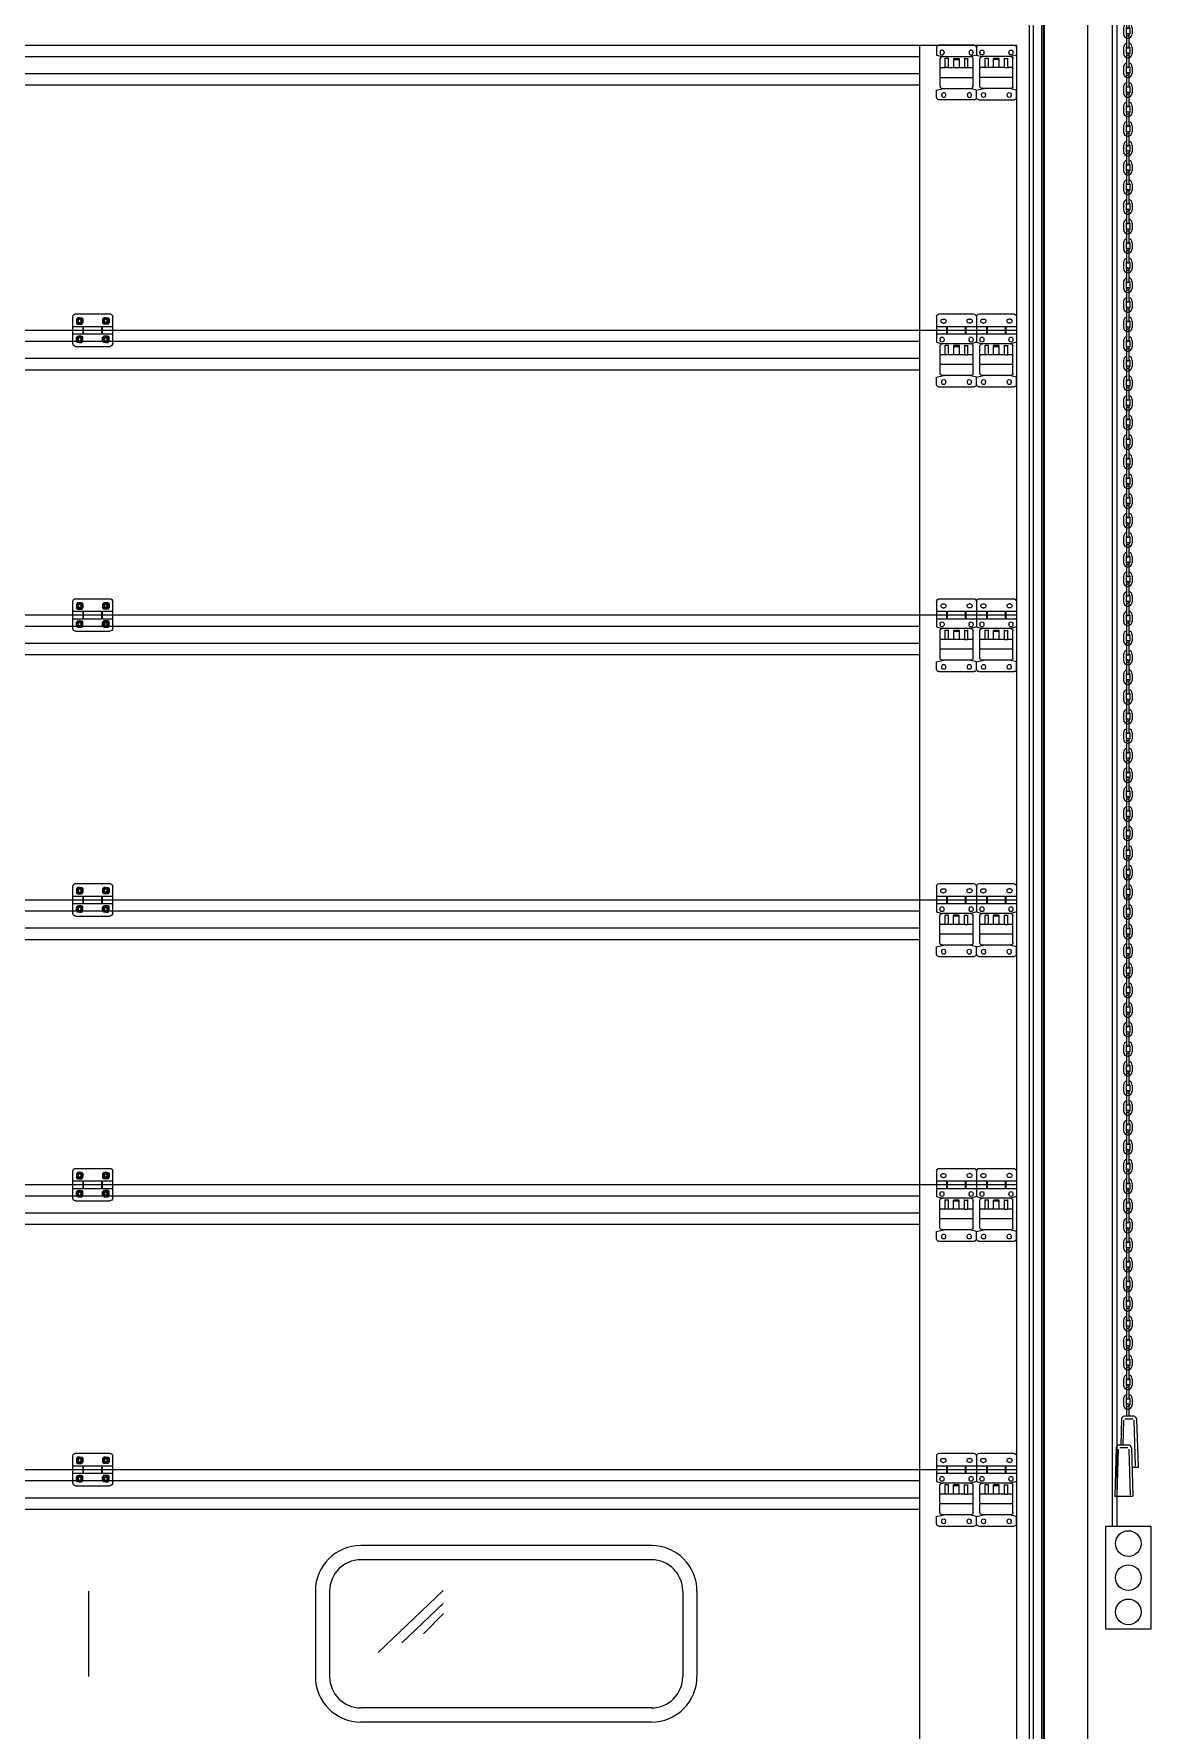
# Model space of a CAD drawing. Header units: millimetres. Extents: x 1448 to 104164, y -19509 to -89.
# Drawn here: x 58399 to 60361, y -9571 to -6593 of the extents above; entities that cross this region are included whole.
import ezdxf

# ---------------------------------------------------------------- set-up
doc = ezdxf.new("R2010")
doc.units = ezdxf.units.MM
doc.header["$LTSCALE"] = 60
doc.header["$MEASUREMENT"] = 0
doc.layers.get('0').update_dxf_attribs({"linetype": 'CONTINUOUS'})
for name, color, linetype in [('2', 3, 'CONTINUOUS'), ('8', 8, 'CONTINUOUS'), ('LC-003-002-----0', 1, 'CONTINUOUS')]:
    doc.layers.add(name, color=color, linetype=linetype)

# ---------------------------------------------------------------- blocks, each defined once
blk = doc.blocks.new('사이드힌지')
at = {"layer": '8'}
for p, q in [((50.5, 60), (-9.5, 60)), ((-14.5, 55), (-14.5, 10.5)), ((3.5, 38), (-14.5, 38)), ((-3.5, 51), (-1.5, 51)), ((-3.5, 44), (-1.5, 44)), ((3.5, 25), (3.5, 38)), ((3.5, 36.8), (4.5, 36.8)), ((4.5, 25), (4.5, 38)), ((36.5, 38), (4.5, 38)), ((36.5, 25), (36.5, 38)), ((36.5, 36.8), (37.5, 36.8)), ((37.5, 25), (37.5, 38)), ((55.5, 38), (37.5, 38)), ((44.5, 51), (42.5, 51)), ((44.5, 44), (42.5, 44)), ((55.5, 55), (55.5, 10.5)), ((3.5, 25), (-14.5, 25)), ((-14.5, 10.5), (-4.5, 7.7)), ((-8.5, 15.7), (-8.5, 14.2)), ((-8.5, -10.7), (-8.5, 3.7)), ((-4.5, 7.7), (45.5, 7.7)), ((-1.5, 15.7), (-1.5, 14.2)), ((0.7, 4.5), (0.4, 5.2)), ((0.7, -11.7), (0.7, 4.5)), ((5.9, 4.5), (1, 4.5)), ((3.5, 26.3), (4.5, 26.3)), ((36.5, 25), (4.5, 25)), ((6.2, 4.5), (6.5, 5.2)), ((6.2, -11.7), (6.2, 4.5)), ((15.5, -11.7), (15.5, 4.5)), ((15.5, 4.5), (25.5, 4.5)), ((15.5, 2.5), (25.5, 2.5)), ((25.5, -11.7), (25.5, 4.5)), ((34.7, 4.5), (34.4, 5.2)), ((34.7, -11.7), (34.7, 4.5)), ((35, 4.5), (39.9, 4.5)), ((36.5, 26.3), (37.5, 26.3)), ((55.5, 25), (37.5, 25)), ((40.2, 4.5), (40.5, 5.2)), ((40.2, -11.7), (40.2, 4.5)), ((42.5, 15.7), (42.5, 14.2)), ((55.5, 10.5), (45.9, 7.7)), ((49.5, 15.7), (49.5, 14.2)), ((49.5, -10.7), (49.5, 3.7)), ((-7.5, -11.7), (-8.5, -10.7)), ((-7.5, -11.7), (-8.5, -12.7)), ((-8.5, -27.7), (-8.5, -12.7)), ((-7.5, -28.7), (-8.5, -27.7)), ((-7.5, -28.7), (-8.5, -29.7)), ((-8.5, -44.1), (-8.5, -29.7)), ((-7.5, -11.7), (0.7, -11.7)), ((-7.5, -28.7), (48.5, -28.7)), ((0.7, -11.7), (0.4, -12.4)), ((5.9, -11.7), (1, -11.7)), ((6.2, -11.7), (34.7, -11.7)), ((6.2, -11.7), (6.5, -12.4)), ((34.7, -11.7), (34.4, -12.4)), ((35, -11.7), (39.9, -11.7)), ((40.2, -11.7), (48.5, -11.7)), ((40.2, -11.7), (40.5, -12.4)), ((48.5, -11.7), (49.5, -10.7)), ((48.5, -11.7), (49.5, -12.7)), ((48.5, -28.7), (49.5, -27.7)), ((48.5, -28.7), (49.5, -29.7)), ((49.5, -27.7), (49.5, -12.7)), ((49.5, -44.1), (49.5, -29.7)), ((-14.5, -50.9), (-2.5, -48.1)), ((-14.5, -63.9), (-14.5, -50.9)), ((-5.5, -60.4), (-5.5, -58.9)), ((-4.5, -48.1), (45.5, -48.1)), ((1.5, -60.4), (1.5, -58.9)), ((39.5, -60.4), (39.5, -58.9)), ((55.5, -50.9), (43.5, -48.1)), ((46.5, -60.4), (46.5, -58.9)), ((55.5, -63.9), (55.5, -50.9)), ((51.5, -67.9), (-10.5, -67.9))]:
    blk.add_line(p, q, dxfattribs=at)
for centre, radius, start, end in [((-9.5, 55), 5, 90, 180), ((50.5, 55), 5, 0, 90), ((-3.5, 47.5), 3.5, 90, 270), ((-1.5, 47.5), 3.5, 270, 90), ((42.5, 47.5), 3.5, 90, 270), ((44.5, 47.5), 3.5, 270, 90), ((-5, 15.7), 3.5, 0, 180), ((-5, 14.2), 3.5, 180, 0), ((-4.5, 3.7), 4, 90, 180), ((46, 15.7), 3.5, 0, 180), ((46, 14.2), 3.5, 180, 0), ((45.5, 3.7), 4, 0, 90), ((-4.5, -44.1), 4, 180, 270), ((-2, -58.9), 3.5, 0, 180), ((43, -58.9), 3.5, 0, 180), ((45.5, -44.1), 4, 270, 0), ((-10.5, -63.9), 4, 180, 270), ((-2, -60.4), 3.5, 180, 0), ((43, -60.4), 3.5, 180, 0), ((51.5, -63.9), 4, 270, 0)]:
    blk.add_arc(centre, radius, start, end, dxfattribs=at)
blk = doc.blocks.new('chain_ohd')
at = {"layer": 'LC-003-002-----0'}
for p, q in [((1731724.8, 1098357.1, -97.2), (1731724.8, 1098378.6, -97.2)), ((1731729.1, 1098357.1, -97.2), (1731729.1, 1098378.6, -97.2)), ((1731719.5, 1098356, -97.2), (1731719.5, 1098345.3, -97.2)), ((1731723.8, 1098356, -97.2), (1731723.8, 1098345.3, -97.2)), ((1731724.8, 1098322.7, -97.2), (1731724.8, 1098344.2, -97.2)), ((1731729.1, 1098322.7, -97.2), (1731729.1, 1098344.2, -97.2)), ((1731730.2, 1098356, -97.2), (1731730.2, 1098345.3, -97.2)), ((1731734.5, 1098356, -97.2), (1731734.5, 1098345.3, -97.2)), ((1731719.5, 1098321.6, -97.2), (1731719.5, 1098310.9, -97.2)), ((1731723.8, 1098321.6, -97.2), (1731723.8, 1098310.9, -97.2)), ((1731730.2, 1098321.6, -97.2), (1731730.2, 1098310.9, -97.2)), ((1731734.5, 1098321.6, -97.2), (1731734.5, 1098310.9, -97.2)), ((1731719.5, 1098287.2, -97.2), (1731719.5, 1098276.5, -97.2)), ((1731723.8, 1098287.2, -97.2), (1731723.8, 1098276.5, -97.2)), ((1731724.8, 1098288.3, -97.2), (1731724.8, 1098309.8, -97.2)), ((1731729.1, 1098288.3, -97.2), (1731729.1, 1098309.8, -97.2)), ((1731730.2, 1098287.2, -97.2), (1731730.2, 1098276.5, -97.2)), ((1731734.5, 1098287.2, -97.2), (1731734.5, 1098276.5, -97.2)), ((1731719.5, 1098252.8, -97.2), (1731719.5, 1098242, -97.2)), ((1731723.8, 1098252.8, -97.2), (1731723.8, 1098242, -97.2)), ((1731724.8, 1098253.9, -97.2), (1731724.8, 1098275.4, -97.2)), ((1731729.1, 1098253.9, -97.2), (1731729.1, 1098275.4, -97.2)), ((1731730.2, 1098252.8, -97.2), (1731730.2, 1098242, -97.2)), ((1731734.5, 1098252.8, -97.2), (1731734.5, 1098242, -97.2)), ((1731724.8, 1098219.5, -97.2), (1731724.8, 1098241, -97.2)), ((1731729.1, 1098219.5, -97.2), (1731729.1, 1098241, -97.2)), ((1731719.5, 1098218.4, -97.2), (1731719.5, 1098207.6, -97.2)), ((1731723.8, 1098218.4, -97.2), (1731723.8, 1098207.6, -97.2)), ((1731724.8, 1098185.1, -97.2), (1731724.8, 1098206.6, -97.2)), ((1731729.1, 1098185.1, -97.2), (1731729.1, 1098206.6, -97.2)), ((1731730.2, 1098218.4, -97.2), (1731730.2, 1098207.6, -97.2)), ((1731734.5, 1098218.4, -97.2), (1731734.5, 1098207.6, -97.2)), ((1731719.5, 1098184, -97.2), (1731719.5, 1098173.2, -97.2)), ((1731723.8, 1098184, -97.2), (1731723.8, 1098173.2, -97.2)), ((1731724.8, 1098150.7, -97.2), (1731724.8, 1098172.2, -97.2)), ((1731729.1, 1098150.7, -97.2), (1731729.1, 1098172.2, -97.2)), ((1731730.2, 1098184, -97.2), (1731730.2, 1098173.2, -97.2)), ((1731734.5, 1098184, -97.2), (1731734.5, 1098173.2, -97.2)), ((1731719.5, 1098149.6, -97.2), (1731719.5, 1098138.8, -97.2)), ((1731723.8, 1098149.6, -97.2), (1731723.8, 1098138.8, -97.2)), ((1731724.8, 1098116.2, -97.2), (1731724.8, 1098137.7, -97.2)), ((1731729.1, 1098116.2, -97.2), (1731729.1, 1098137.7, -97.2)), ((1731730.2, 1098149.6, -97.2), (1731730.2, 1098138.8, -97.2)), ((1731734.5, 1098149.6, -97.2), (1731734.5, 1098138.8, -97.2)), ((1731719.5, 1098115.2, -97.2), (1731719.5, 1098104.4, -97.2)), ((1731723.8, 1098115.2, -97.2), (1731723.8, 1098104.4, -97.2)), ((1731724.8, 1098081.8, -97.2), (1731724.8, 1098103.3, -97.2)), ((1731729.1, 1098081.8, -97.2), (1731729.1, 1098103.3, -97.2)), ((1731730.2, 1098115.2, -97.2), (1731730.2, 1098104.4, -97.2)), ((1731734.5, 1098115.2, -97.2), (1731734.5, 1098104.4, -97.2)), ((1731719.5, 1098080.8, -97.2), (1731719.5, 1098070, -97.2)), ((1731723.8, 1098080.8, -97.2), (1731723.8, 1098070, -97.2)), ((1731730.2, 1098080.8, -97.2), (1731730.2, 1098070, -97.2)), ((1731734.5, 1098080.8, -97.2), (1731734.5, 1098070, -97.2)), ((1731719.5, 1098046.4, -97.2), (1731719.5, 1098035.6, -97.2)), ((1731723.8, 1098046.4, -97.2), (1731723.8, 1098035.6, -97.2)), ((1731724.8, 1098047.4, -97.2), (1731724.8, 1098068.9, -97.2)), ((1731729.1, 1098047.4, -97.2), (1731729.1, 1098068.9, -97.2)), ((1731730.2, 1098046.4, -97.2), (1731730.2, 1098035.6, -97.2)), ((1731734.5, 1098046.4, -97.2), (1731734.5, 1098035.6, -97.2)), ((1731724.8, 1098013, -97.2), (1731724.8, 1098034.5, -97.2)), ((1731729.1, 1098013, -97.2), (1731729.1, 1098034.5, -97.2)), ((1731719.5, 1098011.9, -97.2), (1731719.5, 1098001.2, -97.2)), ((1731723.8, 1098011.9, -97.2), (1731723.8, 1098001.2, -97.2)), ((1731724.8, 1097978.6, -97.2), (1731724.8, 1098000.1, -97.2)), ((1731729.1, 1097978.6, -97.2), (1731729.1, 1098000.1, -97.2)), ((1731730.2, 1098011.9, -97.2), (1731730.2, 1098001.2, -97.2)), ((1731734.5, 1098011.9, -97.2), (1731734.5, 1098001.2, -97.2)), ((1731719.5, 1097977.5, -97.2), (1731719.5, 1097966.8, -97.2)), ((1731723.8, 1097977.5, -97.2), (1731723.8, 1097966.8, -97.2)), ((1731724.8, 1097944.2, -97.2), (1731724.8, 1097965.7, -97.2)), ((1731729.1, 1097944.2, -97.2), (1731729.1, 1097965.7, -97.2)), ((1731730.2, 1097977.5, -97.2), (1731730.2, 1097966.8, -97.2)), ((1731734.5, 1097977.5, -97.2), (1731734.5, 1097966.8, -97.2)), ((1731719.5, 1097943.1, -97.2), (1731719.5, 1097932.4, -97.2)), ((1731723.8, 1097943.1, -97.2), (1731723.8, 1097932.4, -97.2)), ((1731724.8, 1097909.8, -97.2), (1731724.8, 1097931.3, -97.2)), ((1731729.1, 1097909.8, -97.2), (1731729.1, 1097931.3, -97.2)), ((1731730.2, 1097943.1, -97.2), (1731730.2, 1097932.4, -97.2)), ((1731734.5, 1097943.1, -97.2), (1731734.5, 1097932.4, -97.2)), ((1731719.5, 1097908.7, -97.2), (1731719.5, 1097898, -97.2)), ((1731723.8, 1097908.7, -97.2), (1731723.8, 1097898, -97.2)), ((1731724.8, 1097875.4, -97.2), (1731724.8, 1097896.9, -97.2)), ((1731729.1, 1097875.4, -97.2), (1731729.1, 1097896.9, -97.2)), ((1731730.2, 1097908.7, -97.2), (1731730.2, 1097898, -97.2)), ((1731734.5, 1097908.7, -97.2), (1731734.5, 1097898, -97.2)), ((1731719.5, 1097874.3, -97.2), (1731719.5, 1097863.6, -97.2)), ((1731723.8, 1097874.3, -97.2), (1731723.8, 1097863.6, -97.2)), ((1731730.2, 1097874.3, -97.2), (1731730.2, 1097863.6, -97.2)), ((1731734.5, 1097874.3, -97.2), (1731734.5, 1097863.6, -97.2)), ((1731719.5, 1097839.9, -97.2), (1731719.5, 1097829.1, -97.2)), ((1731723.8, 1097839.9, -97.2), (1731723.8, 1097829.1, -97.2)), ((1731724.8, 1097841, -97.2), (1731724.8, 1097862.5, -97.2)), ((1731729.1, 1097841, -97.2), (1731729.1, 1097862.5, -97.2)), ((1731730.2, 1097839.9, -97.2), (1731730.2, 1097829.1, -97.2)), ((1731734.5, 1097839.9, -97.2), (1731734.5, 1097829.1, -97.2)), ((1731719.5, 1097805.5, -97.2), (1731719.5, 1097794.7, -97.2)), ((1731723.8, 1097805.5, -97.2), (1731723.8, 1097794.7, -97.2)), ((1731724.8, 1097806.6, -97.2), (1731724.8, 1097828.1, -97.2)), ((1731729.1, 1097806.6, -97.2), (1731729.1, 1097828.1, -97.2)), ((1731730.2, 1097805.5, -97.2), (1731730.2, 1097794.7, -97.2)), ((1731734.5, 1097805.5, -97.2), (1731734.5, 1097794.7, -97.2)), ((1731724.8, 1097772.2, -97.2), (1731724.8, 1097793.7, -97.2)), ((1731729.1, 1097772.2, -97.2), (1731729.1, 1097793.7, -97.2)), ((1731719.5, 1097771.1, -97.2), (1731719.5, 1097760.3, -97.2)), ((1731723.8, 1097771.1, -97.2), (1731723.8, 1097760.3, -97.2)), ((1731724.8, 1097737.7, -97.2), (1731724.8, 1097759.3, -97.2)), ((1731729.1, 1097737.7, -97.2), (1731729.1, 1097759.3, -97.2)), ((1731730.2, 1097771.1, -97.2), (1731730.2, 1097760.3, -97.2)), ((1731734.5, 1097771.1, -97.2), (1731734.5, 1097760.3, -97.2)), ((1731719.5, 1097736.7, -97.2), (1731719.5, 1097725.9, -97.2)), ((1731723.8, 1097736.7, -97.2), (1731723.8, 1097725.9, -97.2)), ((1731724.8, 1097703.3, -97.2), (1731724.8, 1097724.8, -97.2)), ((1731729.1, 1097703.3, -97.2), (1731729.1, 1097724.8, -97.2)), ((1731730.2, 1097736.7, -97.2), (1731730.2, 1097725.9, -97.2)), ((1731734.5, 1097736.7, -97.2), (1731734.5, 1097725.9, -97.2)), ((1731719.5, 1097702.3, -97.2), (1731719.5, 1097691.5, -97.2)), ((1731723.8, 1097702.3, -97.2), (1731723.8, 1097691.5, -97.2)), ((1731724.8, 1097668.9, -97.2), (1731724.8, 1097690.4, -97.2)), ((1731729.1, 1097668.9, -97.2), (1731729.1, 1097690.4, -97.2)), ((1731730.2, 1097702.3, -97.2), (1731730.2, 1097691.5, -97.2)), ((1731734.5, 1097702.3, -97.2), (1731734.5, 1097691.5, -97.2)), ((1731719.5, 1097667.9, -97.2), (1731719.5, 1097657.1, -97.2)), ((1731723.8, 1097667.9, -97.2), (1731723.8, 1097657.1, -97.2)), ((1731724.8, 1097634.5, -97.2), (1731724.8, 1097656, -97.2)), ((1731729.1, 1097634.5, -97.2), (1731729.1, 1097656, -97.2)), ((1731730.2, 1097667.9, -97.2), (1731730.2, 1097657.1, -97.2)), ((1731734.5, 1097667.9, -97.2), (1731734.5, 1097657.1, -97.2)), ((1731719.5, 1097633.4, -97.2), (1731719.5, 1097622.7, -97.2)), ((1731723.8, 1097633.4, -97.2), (1731723.8, 1097622.7, -97.2)), ((1731730.2, 1097633.4, -97.2), (1731730.2, 1097622.7, -97.2)), ((1731734.5, 1097633.4, -97.2), (1731734.5, 1097622.7, -97.2)), ((1731719.5, 1097599, -97.2), (1731719.5, 1097588.3, -97.2)), ((1731723.8, 1097599, -97.2), (1731723.8, 1097588.3, -97.2)), ((1731724.8, 1097600.1, -97.2), (1731724.8, 1097621.6, -97.2)), ((1731729.1, 1097600.1, -97.2), (1731729.1, 1097621.6, -97.2)), ((1731730.2, 1097599, -97.2), (1731730.2, 1097588.3, -97.2)), ((1731734.5, 1097599, -97.2), (1731734.5, 1097588.3, -97.2)), ((1731724.8, 1097565.7, -97.2), (1731724.8, 1097587.2, -97.2)), ((1731729.1, 1097565.7, -97.2), (1731729.1, 1097587.2, -97.2)), ((1731719.5, 1097564.6, -97.2), (1731719.5, 1097553.9, -97.2)), ((1731723.8, 1097564.6, -97.2), (1731723.8, 1097553.9, -97.2)), ((1731724.8, 1097531.3, -97.2), (1731724.8, 1097552.8, -97.2)), ((1731729.1, 1097531.3, -97.2), (1731729.1, 1097552.8, -97.2)), ((1731730.2, 1097564.6, -97.2), (1731730.2, 1097553.9, -97.2)), ((1731734.5, 1097564.6, -97.2), (1731734.5, 1097553.9, -97.2)), ((1731719.5, 1097530.2, -97.2), (1731719.5, 1097519.5, -97.2)), ((1731723.8, 1097530.2, -97.2), (1731723.8, 1097519.5, -97.2)), ((1731724.8, 1097496.9, -97.2), (1731724.8, 1097518.4, -97.2)), ((1731729.1, 1097496.9, -97.2), (1731729.1, 1097518.4, -97.2)), ((1731730.2, 1097530.2, -97.2), (1731730.2, 1097519.5, -97.2)), ((1731734.5, 1097530.2, -97.2), (1731734.5, 1097519.5, -97.2)), ((1731719.5, 1097495.8, -97.2), (1731719.5, 1097485.1, -97.2)), ((1731723.8, 1097495.8, -97.2), (1731723.8, 1097485.1, -97.2)), ((1731724.8, 1097462.5, -97.2), (1731724.8, 1097484, -97.2)), ((1731729.1, 1097462.5, -97.2), (1731729.1, 1097484, -97.2)), ((1731730.2, 1097495.8, -97.2), (1731730.2, 1097485.1, -97.2)), ((1731734.5, 1097495.8, -97.2), (1731734.5, 1097485.1, -97.2)), ((1731719.5, 1097461.4, -97.2), (1731719.5, 1097450.7, -97.2)), ((1731723.8, 1097461.4, -97.2), (1731723.8, 1097450.7, -97.2)), ((1731724.8, 1097428.1, -97.2), (1731724.8, 1097449.6, -97.2)), ((1731729.1, 1097428.1, -97.2), (1731729.1, 1097449.6, -97.2)), ((1731730.2, 1097461.4, -97.2), (1731730.2, 1097450.7, -97.2)), ((1731734.5, 1097461.4, -97.2), (1731734.5, 1097450.7, -97.2)), ((1731719.5, 1097427, -97.2), (1731719.5, 1097416.2, -97.2)), ((1731723.8, 1097427, -97.2), (1731723.8, 1097416.2, -97.2)), ((1731730.2, 1097427, -97.2), (1731730.2, 1097416.2, -97.2)), ((1731734.5, 1097427, -97.2), (1731734.5, 1097416.2, -97.2)), ((1731719.5, 1097392.6, -97.2), (1731719.5, 1097381.8, -97.2)), ((1731723.8, 1097392.6, -97.2), (1731723.8, 1097381.8, -97.2)), ((1731724.8, 1097393.7, -97.2), (1731724.8, 1097415.2, -97.2)), ((1731729.1, 1097393.7, -97.2), (1731729.1, 1097415.2, -97.2)), ((1731730.2, 1097392.6, -97.2), (1731730.2, 1097381.8, -97.2)), ((1731734.5, 1097392.6, -97.2), (1731734.5, 1097381.8, -97.2)), ((1731719.5, 1097358.2, -97.2), (1731719.5, 1097347.4, -97.2)), ((1731723.8, 1097358.2, -97.2), (1731723.8, 1097347.4, -97.2)), ((1731724.8, 1097359.3, -97.2), (1731724.8, 1097380.8, -97.2)), ((1731729.1, 1097359.3, -97.2), (1731729.1, 1097380.8, -97.2)), ((1731730.2, 1097358.2, -97.2), (1731730.2, 1097347.4, -97.2)), ((1731734.5, 1097358.2, -97.2), (1731734.5, 1097347.4, -97.2)), ((1731724.8, 1097324.8, -97.2), (1731724.8, 1097346.4, -97.2)), ((1731729.1, 1097324.8, -97.2), (1731729.1, 1097346.4, -97.2)), ((1731719.5, 1097323.8, -97.2), (1731719.5, 1097313, -97.2)), ((1731723.8, 1097323.8, -97.2), (1731723.8, 1097313, -97.2)), ((1731724.8, 1097290.4, -97.2), (1731724.8, 1097311.9, -97.2)), ((1731729.1, 1097290.4, -97.2), (1731729.1, 1097311.9, -97.2)), ((1731730.2, 1097323.8, -97.2), (1731730.2, 1097313, -97.2)), ((1731734.5, 1097323.8, -97.2), (1731734.5, 1097313, -97.2)), ((1731719.5, 1097289.4, -97.2), (1731719.5, 1097278.6, -97.2)), ((1731723.8, 1097289.4, -97.2), (1731723.8, 1097278.6, -97.2)), ((1731730.2, 1097289.4, -97.2), (1731730.2, 1097278.6, -97.2)), ((1731734.5, 1097289.4, -97.2), (1731734.5, 1097278.6, -97.2))]:
    blk.add_line(p, q, dxfattribs=at)
for centre, radius, start, end in [((1731727, 1098378.6, -97.2), 2.15, 0, 180), ((1731727, 1098356, -97.2), 7.53, 106.6015, 180), ((1731727, 1098345.3, -97.2), 7.53, 180, 0), ((1731727, 1098356, -97.2), 3.23, 131.8103, 180), ((1731727, 1098345.3, -97.2), 3.23, 180, 0), ((1731727, 1098357.1, -97.2), 2.15, 180, 0), ((1731727, 1098344.2, -97.2), 2.15, 0, 180), ((1731727, 1098356, -97.2), 7.53, 0, 73.3985), ((1731727, 1098356, -97.2), 3.23, 0, 48.1897), ((1731727, 1098321.6, -97.2), 7.53, 106.6015, 180), ((1731727, 1098310.9, -97.2), 7.53, 180, 0), ((1731727, 1098321.6, -97.2), 3.23, 131.8103, 180), ((1731727, 1098310.9, -97.2), 3.23, 180, 0), ((1731727, 1098322.7, -97.2), 2.15, 180, 0), ((1731727, 1098309.8, -97.2), 2.15, 0, 180), ((1731727, 1098321.6, -97.2), 7.53, 0, 73.3985), ((1731727, 1098321.6, -97.2), 3.23, 0, 48.1897), ((1731727, 1098287.2, -97.2), 7.53, 106.6015, 180), ((1731727, 1098287.2, -97.2), 3.23, 131.8103, 180), ((1731727, 1098288.3, -97.2), 2.15, 180, 0), ((1731727, 1098287.2, -97.2), 7.53, 0, 73.3985), ((1731727, 1098287.2, -97.2), 3.23, 0, 48.1897), ((1731727, 1098276.5, -97.2), 7.53, 180, 0), ((1731727, 1098252.8, -97.2), 7.53, 106.6015, 180), ((1731727, 1098276.5, -97.2), 3.23, 180, 0), ((1731727, 1098252.8, -97.2), 3.23, 131.8103, 180), ((1731727, 1098275.4, -97.2), 2.15, 0, 180), ((1731727, 1098253.9, -97.2), 2.15, 180, 0), ((1731727, 1098252.8, -97.2), 7.53, 0, 73.3985), ((1731727, 1098252.8, -97.2), 3.23, 0, 48.1897), ((1731727, 1098242, -97.2), 7.53, 180, 0), ((1731727, 1098218.4, -97.2), 7.53, 106.6015, 180), ((1731727, 1098242, -97.2), 3.23, 180, 0), ((1731727, 1098241, -97.2), 2.15, 0, 180), ((1731727, 1098218.4, -97.2), 7.53, 0, 73.3985), ((1731727, 1098207.6, -97.2), 7.53, 180, 0), ((1731727, 1098184, -97.2), 7.53, 106.6015, 180), ((1731727, 1098218.4, -97.2), 3.23, 131.8103, 180), ((1731727, 1098207.6, -97.2), 3.23, 180, 0), ((1731727, 1098219.5, -97.2), 2.15, 180, 0), ((1731727, 1098206.6, -97.2), 2.15, 0, 180), ((1731727, 1098218.4, -97.2), 3.23, 0, 48.1897), ((1731727, 1098184, -97.2), 7.53, 0, 73.3985), ((1731727, 1098173.2, -97.2), 7.53, 180, 0), ((1731727, 1098184, -97.2), 3.23, 131.8103, 180), ((1731727, 1098173.2, -97.2), 3.23, 180, 0), ((1731727, 1098185.1, -97.2), 2.15, 180, 0), ((1731727, 1098172.2, -97.2), 2.15, 0, 180), ((1731727, 1098184, -97.2), 3.23, 0, 48.1897), ((1731727, 1098149.6, -97.2), 7.53, 106.6015, 180), ((1731727, 1098138.8, -97.2), 7.53, 180, 0), ((1731727, 1098149.6, -97.2), 3.23, 131.8103, 180), ((1731727, 1098138.8, -97.2), 3.23, 180, 0), ((1731727, 1098150.7, -97.2), 2.15, 180, 0), ((1731727, 1098137.7, -97.2), 2.15, 0, 180), ((1731727, 1098149.6, -97.2), 7.53, 0, 73.3985), ((1731727, 1098149.6, -97.2), 3.23, 0, 48.1897), ((1731727, 1098115.2, -97.2), 7.53, 106.6015, 180), ((1731727, 1098104.4, -97.2), 7.53, 180, 0), ((1731727, 1098115.2, -97.2), 3.23, 131.8103, 180), ((1731727, 1098104.4, -97.2), 3.23, 180, 0), ((1731727, 1098116.2, -97.2), 2.15, 180, 0), ((1731727, 1098103.3, -97.2), 2.15, 0, 180), ((1731727, 1098115.2, -97.2), 7.53, 0, 73.3985), ((1731727, 1098115.2, -97.2), 3.23, 0, 48.1897), ((1731727, 1098080.8, -97.2), 7.53, 106.6015, 180), ((1731727, 1098080.8, -97.2), 3.23, 131.8103, 180), ((1731727, 1098081.8, -97.2), 2.15, 180, 0), ((1731727, 1098080.8, -97.2), 7.53, 0, 73.3985), ((1731727, 1098080.8, -97.2), 3.23, 0, 48.1897), ((1731727, 1098070, -97.2), 7.53, 180, 0), ((1731727, 1098046.4, -97.2), 7.53, 106.6015, 180), ((1731727, 1098070, -97.2), 3.23, 180, 0), ((1731727, 1098046.4, -97.2), 3.23, 131.8103, 180), ((1731727, 1098068.9, -97.2), 2.15, 0, 180), ((1731727, 1098047.4, -97.2), 2.15, 180, 0), ((1731727, 1098046.4, -97.2), 7.53, 0, 73.3985), ((1731727, 1098046.4, -97.2), 3.23, 0, 48.1897), ((1731727, 1098035.6, -97.2), 7.53, 180, 0), ((1731727, 1098011.9, -97.2), 7.53, 106.6015, 180), ((1731727, 1098035.6, -97.2), 3.23, 180, 0), ((1731727, 1098011.9, -97.2), 3.23, 131.8103, 180), ((1731727, 1098034.5, -97.2), 2.15, 0, 180), ((1731727, 1098013, -97.2), 2.15, 180, 0), ((1731727, 1098011.9, -97.2), 7.53, 0, 73.3985), ((1731727, 1098011.9, -97.2), 3.23, 0, 48.1897), ((1731727, 1098001.2, -97.2), 7.53, 180, 0), ((1731727, 1097977.5, -97.2), 7.53, 106.6015, 180), ((1731727, 1098001.2, -97.2), 3.23, 180, 0), ((1731727, 1098000.1, -97.2), 2.15, 0, 180), ((1731727, 1097977.5, -97.2), 7.53, 0, 73.3985), ((1731727, 1097966.8, -97.2), 7.53, 180, 0), ((1731727, 1097977.5, -97.2), 3.23, 131.8103, 180), ((1731727, 1097966.8, -97.2), 3.23, 180, 0), ((1731727, 1097978.6, -97.2), 2.15, 180, 0), ((1731727, 1097965.7, -97.2), 2.15, 0, 180), ((1731727, 1097977.5, -97.2), 3.23, 0, 48.1897), ((1731727, 1097943.1, -97.2), 7.53, 106.6015, 180), ((1731727, 1097932.4, -97.2), 7.53, 180, 0), ((1731727, 1097943.1, -97.2), 3.23, 131.8103, 180), ((1731727, 1097932.4, -97.2), 3.23, 180, 0), ((1731727, 1097944.2, -97.2), 2.15, 180, 0), ((1731727, 1097931.3, -97.2), 2.15, 0, 180), ((1731727, 1097943.1, -97.2), 7.53, 0, 73.3985), ((1731727, 1097943.1, -97.2), 3.23, 0, 48.1897), ((1731727, 1097908.7, -97.2), 7.53, 106.6015, 180), ((1731727, 1097898, -97.2), 7.53, 180, 0), ((1731727, 1097908.7, -97.2), 3.23, 131.8103, 180), ((1731727, 1097898, -97.2), 3.23, 180, 0), ((1731727, 1097909.8, -97.2), 2.15, 180, 0), ((1731727, 1097896.9, -97.2), 2.15, 0, 180), ((1731727, 1097908.7, -97.2), 7.53, 0, 73.3985), ((1731727, 1097908.7, -97.2), 3.23, 0, 48.1897), ((1731727, 1097874.3, -97.2), 7.53, 106.6015, 180), ((1731727, 1097863.6, -97.2), 7.53, 180, 0), ((1731727, 1097874.3, -97.2), 3.23, 131.8103, 180), ((1731727, 1097863.6, -97.2), 3.23, 180, 0), ((1731727, 1097875.4, -97.2), 2.15, 180, 0), ((1731727, 1097862.5, -97.2), 2.15, 0, 180), ((1731727, 1097874.3, -97.2), 7.53, 0, 73.3985), ((1731727, 1097874.3, -97.2), 3.23, 0, 48.1897), ((1731727, 1097839.9, -97.2), 7.53, 106.6015, 180), ((1731727, 1097839.9, -97.2), 3.23, 131.8103, 180), ((1731727, 1097841, -97.2), 2.15, 180, 0), ((1731727, 1097839.9, -97.2), 7.53, 0, 73.3985), ((1731727, 1097839.9, -97.2), 3.23, 0, 48.1897), ((1731727, 1097829.1, -97.2), 7.53, 180, 0), ((1731727, 1097805.5, -97.2), 7.53, 106.6015, 180), ((1731727, 1097829.1, -97.2), 3.23, 180, 0), ((1731727, 1097805.5, -97.2), 3.23, 131.8103, 180), ((1731727, 1097828.1, -97.2), 2.15, 0, 180), ((1731727, 1097806.6, -97.2), 2.15, 180, 0), ((1731727, 1097805.5, -97.2), 7.53, 0, 73.3985), ((1731727, 1097805.5, -97.2), 3.23, 0, 48.1897), ((1731727, 1097794.7, -97.2), 7.53, 180, 0), ((1731727, 1097771.1, -97.2), 7.53, 106.6015, 180), ((1731727, 1097794.7, -97.2), 3.23, 180, 0), ((1731727, 1097793.7, -97.2), 2.15, 0, 180), ((1731727, 1097771.1, -97.2), 7.53, 0, 73.3985), ((1731727, 1097760.3, -97.2), 7.53, 180, 0), ((1731727, 1097771.1, -97.2), 3.23, 131.8103, 180), ((1731727, 1097760.3, -97.2), 3.23, 180, 0), ((1731727, 1097772.2, -97.2), 2.15, 180, 0), ((1731727, 1097759.3, -97.2), 2.15, 0, 180), ((1731727, 1097771.1, -97.2), 3.23, 0, 48.1897), ((1731727, 1097736.7, -97.2), 7.53, 106.6015, 180), ((1731727, 1097725.9, -97.2), 7.53, 180, 0), ((1731727, 1097736.7, -97.2), 3.23, 131.8103, 180), ((1731727, 1097725.9, -97.2), 3.23, 180, 0), ((1731727, 1097737.7, -97.2), 2.15, 180, 0), ((1731727, 1097724.8, -97.2), 2.15, 0, 180), ((1731727, 1097736.7, -97.2), 7.53, 0, 73.3985), ((1731727, 1097736.7, -97.2), 3.23, 0, 48.1897), ((1731727, 1097702.3, -97.2), 7.53, 106.6015, 180), ((1731727, 1097691.5, -97.2), 7.53, 180, 0), ((1731727, 1097702.3, -97.2), 3.23, 131.8103, 180), ((1731727, 1097691.5, -97.2), 3.23, 180, 0), ((1731727, 1097703.3, -97.2), 2.15, 180, 0), ((1731727, 1097690.4, -97.2), 2.15, 0, 180), ((1731727, 1097702.3, -97.2), 7.53, 0, 73.3985), ((1731727, 1097702.3, -97.2), 3.23, 0, 48.1897), ((1731727, 1097667.9, -97.2), 7.53, 106.6015, 180), ((1731727, 1097657.1, -97.2), 7.53, 180, 0), ((1731727, 1097667.9, -97.2), 3.23, 131.8103, 180), ((1731727, 1097657.1, -97.2), 3.23, 180, 0), ((1731727, 1097668.9, -97.2), 2.15, 180, 0), ((1731727, 1097656, -97.2), 2.15, 0, 180), ((1731727, 1097667.9, -97.2), 7.53, 0, 73.3985), ((1731727, 1097667.9, -97.2), 3.23, 0, 48.1897), ((1731727, 1097633.4, -97.2), 7.53, 106.6015, 180), ((1731727, 1097633.4, -97.2), 3.23, 131.8103, 180), ((1731727, 1097634.5, -97.2), 2.15, 180, 0), ((1731727, 1097633.4, -97.2), 7.53, 0, 73.3985), ((1731727, 1097633.4, -97.2), 3.23, 0, 48.1897), ((1731727, 1097622.7, -97.2), 7.53, 180, 0), ((1731727, 1097599, -97.2), 7.53, 106.6015, 180), ((1731727, 1097622.7, -97.2), 3.23, 180, 0), ((1731727, 1097599, -97.2), 3.23, 131.8103, 180), ((1731727, 1097621.6, -97.2), 2.15, 0, 180), ((1731727, 1097600.1, -97.2), 2.15, 180, 0), ((1731727, 1097599, -97.2), 7.53, 0, 73.3985), ((1731727, 1097599, -97.2), 3.23, 0, 48.1897), ((1731727, 1097588.3, -97.2), 7.53, 180, 0), ((1731727, 1097564.6, -97.2), 7.53, 106.6015, 180), ((1731727, 1097588.3, -97.2), 3.23, 180, 0), ((1731727, 1097564.6, -97.2), 3.23, 131.8103, 180), ((1731727, 1097587.2, -97.2), 2.15, 0, 180), ((1731727, 1097564.6, -97.2), 7.53, 0, 73.3985), ((1731727, 1097564.6, -97.2), 3.23, 0, 48.1897), ((1731727, 1097553.9, -97.2), 7.53, 180, 0), ((1731727, 1097530.2, -97.2), 7.53, 106.6015, 180), ((1731727, 1097553.9, -97.2), 3.23, 180, 0), ((1731727, 1097565.7, -97.2), 2.15, 180, 0), ((1731727, 1097552.8, -97.2), 2.15, 0, 180), ((1731727, 1097530.2, -97.2), 7.53, 0, 73.3985), ((1731727, 1097519.5, -97.2), 7.53, 180, 0), ((1731727, 1097530.2, -97.2), 3.23, 131.8103, 180), ((1731727, 1097519.5, -97.2), 3.23, 180, 0), ((1731727, 1097531.3, -97.2), 2.15, 180, 0), ((1731727, 1097518.4, -97.2), 2.15, 0, 180), ((1731727, 1097530.2, -97.2), 3.23, 0, 48.1897), ((1731727, 1097495.8, -97.2), 7.53, 106.6015, 180), ((1731727, 1097485.1, -97.2), 7.53, 180, 0), ((1731727, 1097495.8, -97.2), 3.23, 131.8103, 180), ((1731727, 1097485.1, -97.2), 3.23, 180, 0), ((1731727, 1097496.9, -97.2), 2.15, 180, 0), ((1731727, 1097484, -97.2), 2.15, 0, 180), ((1731727, 1097495.8, -97.2), 7.53, 0, 73.3985), ((1731727, 1097495.8, -97.2), 3.23, 0, 48.1897), ((1731727, 1097461.4, -97.2), 7.53, 106.6015, 180), ((1731727, 1097450.7, -97.2), 7.53, 180, 0), ((1731727, 1097461.4, -97.2), 3.23, 131.8103, 180), ((1731727, 1097450.7, -97.2), 3.23, 180, 0), ((1731727, 1097462.5, -97.2), 2.15, 180, 0), ((1731727, 1097449.6, -97.2), 2.15, 0, 180), ((1731727, 1097461.4, -97.2), 7.53, 0, 73.3985), ((1731727, 1097461.4, -97.2), 3.23, 0, 48.1897), ((1731727, 1097427, -97.2), 7.53, 106.6015, 180), ((1731727, 1097427, -97.2), 3.23, 131.8103, 180), ((1731727, 1097428.1, -97.2), 2.15, 180, 0), ((1731727, 1097415.2, -97.2), 2.15, 0, 180), ((1731727, 1097427, -97.2), 7.53, 0, 73.3985), ((1731727, 1097427, -97.2), 3.23, 0, 48.1897), ((1731727, 1097416.2, -97.2), 7.53, 180, 0), ((1731727, 1097392.6, -97.2), 7.53, 106.6015, 180), ((1731727, 1097416.2, -97.2), 3.23, 180, 0), ((1731727, 1097392.6, -97.2), 3.23, 131.8103, 180), ((1731727, 1097393.7, -97.2), 2.15, 180, 0), ((1731727, 1097392.6, -97.2), 7.53, 0, 73.3985), ((1731727, 1097392.6, -97.2), 3.23, 0, 48.1897), ((1731727, 1097381.8, -97.2), 7.53, 180, 0), ((1731727, 1097358.2, -97.2), 7.53, 106.6015, 180), ((1731727, 1097381.8, -97.2), 3.23, 180, 0), ((1731727, 1097358.2, -97.2), 3.23, 131.8103, 180), ((1731727, 1097380.8, -97.2), 2.15, 0, 180), ((1731727, 1097359.3, -97.2), 2.15, 180, 0), ((1731727, 1097358.2, -97.2), 7.53, 0, 73.3985), ((1731727, 1097358.2, -97.2), 3.23, 0, 48.1897), ((1731727, 1097347.4, -97.2), 7.53, 180, 0), ((1731727, 1097323.8, -97.2), 7.53, 106.6015, 180), ((1731727, 1097347.4, -97.2), 3.23, 180, 0), ((1731727, 1097346.4, -97.2), 2.15, 0, 180), ((1731727, 1097323.8, -97.2), 7.53, 0, 73.3985), ((1731727, 1097313, -97.2), 7.53, 180, 0), ((1731727, 1097323.8, -97.2), 3.23, 131.8103, 180), ((1731727, 1097313, -97.2), 3.23, 180, 0), ((1731727, 1097324.8, -97.2), 2.15, 180, 0), ((1731727, 1097311.9, -97.2), 2.15, 0, 180), ((1731727, 1097323.8, -97.2), 3.23, 0, 48.1897), ((1731727, 1097289.4, -97.2), 7.53, 106.6015, 180), ((1731727, 1097278.6, -97.2), 7.53, 180, 0), ((1731727, 1097289.4, -97.2), 3.23, 131.8103, 180), ((1731727, 1097278.6, -97.2), 3.23, 180, 0), ((1731727, 1097290.4, -97.2), 2.15, 180, 0), ((1731727, 1097289.4, -97.2), 7.53, 0, 73.3985), ((1731727, 1097289.4, -97.2), 3.23, 0, 48.1897)]:
    blk.add_arc(centre, radius, start, end, dxfattribs=at)
blk = doc.blocks.new('탑힌지 ㅁㅁㅁ')
at = {"layer": '8'}
for p, q in [((31, 0), (-31, 0)), ((-35, -4), (-35, -17)), ((-35, -17), (-25, -19.9)), ((-29, -11.9), (-29, -13.4)), ((-29, -38.2), (-29, -23.9)), ((-25, -19.9), (25, -19.9)), ((-22, -11.9), (-22, -13.4)), ((-19.8, -23), (-20.1, -22.4)), ((-19.8, -39.2), (-19.8, -23)), ((-14.6, -23), (-19.5, -23)), ((-14.2, -23), (-14, -22.4)), ((-14.2, -39.2), (-14.2, -23)), ((-5, -39.2), (-5, -23)), ((-5, -23), (5, -23)), ((-5, -25), (5, -25)), ((5, -39.2), (5, -23)), ((14.2, -23), (13.9, -22.4)), ((14.2, -39.2), (14.2, -23)), ((14.6, -23), (19.4, -23)), ((19.8, -23), (20.1, -22.4)), ((19.8, -39.2), (19.8, -23)), ((22, -11.9), (22, -13.4)), ((35, -17), (25.4, -19.9)), ((29, -11.9), (29, -13.4)), ((29, -38.2), (29, -23.9)), ((35, -4), (35, -17)), ((-28, -39.2), (-29, -38.2)), ((-28, -39.2), (-29, -40.2)), ((-29, -55.2), (-29, -40.2)), ((-28, -56.2), (-29, -55.2)), ((-28, -56.2), (-29, -57.2)), ((-29, -71.6), (-29, -57.2)), ((-28, -39.2), (-19.8, -39.2)), ((-28, -56.2), (28, -56.2)), ((-19.8, -39.2), (-20.1, -39.9)), ((-14.6, -39.2), (-19.5, -39.2)), ((-14.2, -39.2), (14.2, -39.2)), ((-14.2, -39.2), (-14, -39.9)), ((14.2, -39.2), (13.9, -39.9)), ((14.6, -39.2), (19.4, -39.2)), ((19.8, -39.2), (28, -39.2)), ((19.8, -39.2), (20.1, -39.9)), ((28, -39.2), (29, -38.2)), ((28, -39.2), (29, -40.2)), ((28, -56.2), (29, -55.2)), ((28, -56.2), (29, -57.2)), ((29, -55.2), (29, -40.2)), ((29, -71.6), (29, -57.2)), ((-35, -78.5), (-23, -75.6)), ((-35, -91.5), (-35, -78.5)), ((-26, -88), (-26, -86.5)), ((-25, -75.6), (25, -75.6)), ((-19, -88), (-19, -86.5)), ((19, -88), (19, -86.5)), ((35, -78.5), (23, -75.6)), ((26, -88), (26, -86.5)), ((35, -91.5), (35, -78.5)), ((31, -95.5), (-31, -95.5))]:
    blk.add_line(p, q, dxfattribs=at)
for centre, radius, start, end in [((-31, -4), 4, 90, 180), ((31, -4), 4, 0, 90), ((-25.5, -11.9), 3.5, 0, 180), ((-25.5, -13.4), 3.5, 180, 0), ((-25, -23.9), 4, 90, 180), ((25.5, -11.9), 3.5, 0, 180), ((25.5, -13.4), 3.5, 180, 0), ((25, -23.9), 4, 0, 90), ((-25, -71.6), 4, 180, 270), ((-22.5, -86.5), 3.5, 0, 180), ((-22.5, -88), 3.5, 180, 0), ((22.5, -86.5), 3.5, 0, 180), ((22.5, -88), 3.5, 180, 0), ((25, -71.6), 4, 270, 0), ((-31, -91.5), 4, 180, 270), ((31, -91.5), 4, 270, 0)]:
    blk.add_arc(centre, radius, start, end, dxfattribs=at)
blk = doc.blocks.new('센터힌지')
at = {"color": 8}
for p, q in [((35, 34.5), (-25, 34.5)), ((-30, -17.5), (-30, 29.5)), ((-12, 12.5), (-30, 12.5)), ((-21.8, 27.6), (-23.6, 25.1)), ((-21.8, 27.6), (-23.6, 25.1)), ((-23.6, 25.1), (-23.6, 18.9)), ((-23.6, 25.1), (-23.6, 18.9)), ((-21.8, 16.4), (-23.6, 18.9)), ((-21.8, 16.4), (-23.6, 18.9)), ((-18, 27.6), (-21.8, 27.6)), ((-18, 27.6), (-21.8, 27.6)), ((-21.8, 16.4), (-14.2, 16.4)), ((-21.8, 16.4), (-14.2, 16.4)), ((-18, 27.6), (-14.2, 27.6)), ((-18, 27.6), (-14.2, 27.6)), ((-14.2, 27.6), (-12.4, 25.1)), ((-14.2, 27.6), (-12.4, 25.1)), ((-14.2, 16.4), (-12.4, 18.9)), ((-14.2, 16.4), (-12.4, 18.9)), ((-12.4, 25.1), (-12.4, 18.9)), ((-12.4, 25.1), (-12.4, 18.9)), ((-12, -0.5), (-12, 12.5)), ((-12, 11.2), (-11, 11.2)), ((-12, 0.8), (-11, 0.8)), ((-11, -0.5), (-11, 12.5)), ((21, 12.5), (-11, 12.5)), ((21, -0.5), (21, 12.5)), ((21, 11.2), (22, 11.2)), ((21, 0.8), (22, 0.8)), ((22, -0.5), (22, 12.5)), ((40, 12.5), (22, 12.5)), ((24.2, 27.6), (22.4, 25.1)), ((24.2, 27.6), (22.4, 25.1)), ((22.4, 25.1), (22.4, 18.9)), ((22.4, 25.1), (22.4, 18.9)), ((24.2, 16.4), (22.4, 18.9)), ((24.2, 16.4), (22.4, 18.9)), ((28, 27.6), (24.2, 27.6)), ((28, 27.6), (24.2, 27.6)), ((31.8, 16.4), (24.2, 16.4)), ((31.8, 16.4), (24.2, 16.4)), ((28, 27.6), (31.8, 27.6)), ((28, 27.6), (31.8, 27.6)), ((31.8, 27.6), (33.6, 25.1)), ((31.8, 27.6), (33.6, 25.1)), ((31.8, 16.4), (33.6, 18.9)), ((31.8, 16.4), (33.6, 18.9)), ((33.6, 25.1), (33.6, 18.9)), ((33.6, 25.1), (33.6, 18.9)), ((40, -17.5), (40, 29.5)), ((-12, -0.5), (-30, -0.5)), ((35, -22.5), (-25, -22.5)), ((-21.8, -4.4), (-23.6, -6.9)), ((-21.8, -4.4), (-23.6, -6.9)), ((-23.6, -13.1), (-23.6, -6.9)), ((-23.6, -13.1), (-23.6, -6.9)), ((-21.8, -15.6), (-23.6, -13.1)), ((-21.8, -15.6), (-23.6, -13.1)), ((-21.8, -4.4), (-14.2, -4.4)), ((-21.8, -4.4), (-14.2, -4.4)), ((-18, -15.6), (-21.8, -15.6)), ((-18, -15.6), (-21.8, -15.6)), ((-18, -15.6), (-14.2, -15.6)), ((-18, -15.6), (-14.2, -15.6)), ((-14.2, -4.4), (-12.4, -6.9)), ((-14.2, -4.4), (-12.4, -6.9)), ((-14.2, -15.6), (-12.4, -13.1)), ((-14.2, -15.6), (-12.4, -13.1)), ((-12.4, -13.1), (-12.4, -6.9)), ((-12.4, -13.1), (-12.4, -6.9)), ((21, -0.5), (-11, -0.5)), ((40, -0.5), (22, -0.5)), ((24.2, -4.4), (22.4, -6.9)), ((24.2, -4.4), (22.4, -6.9)), ((22.4, -13.1), (22.4, -6.9)), ((22.4, -13.1), (22.4, -6.9)), ((24.2, -15.6), (22.4, -13.1)), ((24.2, -15.6), (22.4, -13.1)), ((31.8, -4.4), (24.2, -4.4)), ((31.8, -4.4), (24.2, -4.4)), ((28, -15.6), (24.2, -15.6)), ((28, -15.6), (24.2, -15.6)), ((28, -15.6), (31.8, -15.6)), ((28, -15.6), (31.8, -15.6)), ((31.8, -4.4), (33.6, -6.9)), ((31.8, -4.4), (33.6, -6.9)), ((31.8, -15.6), (33.6, -13.1)), ((31.8, -15.6), (33.6, -13.1)), ((33.6, -13.1), (33.6, -6.9)), ((33.6, -13.1), (33.6, -6.9))]:
    blk.add_line(p, q, dxfattribs=at)
for centre, radius in [((-18, 22), 5.62), ((-18, 22), 5.62), ((-18, 22), 3.53), ((-18, 22), 3.53), ((-18, 22), 2.7), ((-18, 22), 2.7), ((28, 22), 5.62), ((28, 22), 5.62), ((28, 22), 3.53), ((28, 22), 3.53), ((28, 22), 2.7), ((28, 22), 2.7), ((-18, -10), 5.62), ((-18, -10), 5.62), ((-18, -10), 3.53), ((-18, -10), 3.53), ((-18, -10), 2.7), ((-18, -10), 2.7), ((28, -10), 5.62), ((28, -10), 5.62), ((28, -10), 3.53), ((28, -10), 3.53), ((28, -10), 2.7), ((28, -10), 2.7)]:
    blk.add_circle(centre, radius, dxfattribs=at)
for centre, start, end in [((-25, 29.5), 90, 180), ((35, 29.5), 0, 90), ((-25, -17.5), 180, 270), ((35, -17.5), 270, 0)]:
    blk.add_arc(centre, 5, start, end, dxfattribs=at)

msp = doc.modelspace()

# ---------------------------------------------------------------- linework, layer by layer
at = {"color": 4}
for p, q in [((60146.7, -3513.2), (60146.7, -10613)), ((60153.5, -3513.2), (60153.5, -10613)), ((60168.2, -3513.2), (60168.2, -10613)), ((60171, -3513.2), (60171, -10613)), ((60173, -3513.2), (60173, -10613)), ((59483.5, -9246.7), (58973.5, -9246.7)), ((59483.5, -9271.7), (58973.5, -9271.7)), ((58495.1, -9326.7), (58495.1, -9476.7)), ((58893.5, -9326.7), (58893.5, -9476.7)), ((58918.5, -9326.7), (58918.5, -9476.7)), ((59538.5, -9326.7), (59538.5, -9476.7)), ((59563.5, -9326.7), (59563.5, -9476.7)), ((59483.5, -9531.7), (58973.5, -9531.7)), ((59483.5, -9556.7), (58973.5, -9556.7))]:
    msp.add_line(p, q, dxfattribs=at)
at = {"color": 3}
for p, q in [((60249.3, -3513.2), (60249.3, -10613.2)), ((59118, -9325.5), (59003.7, -9434.5)), ((59117.7, -9348.3), (59045.4, -9417.6)), ((59118.4, -9366.2), (59083.4, -9402))]:
    msp.add_line(p, q, dxfattribs=at)
for p, q in [((51074.3, -6613.2), (60124.3, -6613.2)), ((51074.3, -7113.2), (60124.3, -7113.2)), ((51074.3, -7613.2), (60124.3, -7613.2)), ((51074.3, -8113.2), (60124.3, -8113.2)), ((51074.3, -8613.2), (60124.3, -8613.2)), ((51074.3, -9113.2), (60124.3, -9113.2)), ((60360.8, -9213.2), (60280.8, -9213.2)), ((60280.8, -9213.2), (60280.8, -9393.2)), ((60360.8, -9393.2), (60360.8, -9213.2)), ((60280.8, -9393.2), (60360.8, -9393.2))]:
    msp.add_line(p, q)
at = {"color": 151}
for p, q in [((59954.4, -6633.2), (51244.3, -6633.2)), ((59954.4, -6663.2), (51244.3, -6663.2)), ((59954.4, -6683.2), (51244.3, -6683.2)), ((59954.3, -7133.2), (51244.3, -7133.2)), ((59954.3, -7163.2), (51244.3, -7163.2)), ((59954.3, -7183.2), (51244.3, -7183.2)), ((59954.3, -7633.2), (51244.3, -7633.2)), ((59954.3, -7663.2), (51244.3, -7663.2)), ((59954.3, -7683.2), (51244.3, -7683.2)), ((59954.3, -8133.2), (51244.3, -8133.2)), ((59954.3, -8163.2), (51244.3, -8163.2)), ((59954.3, -8183.2), (51244.3, -8183.2)), ((59954.3, -8633.2), (51244.3, -8633.2)), ((59954.3, -8663.2), (51244.3, -8663.2)), ((59954.3, -8683.2), (51244.3, -8683.2)), ((59954.3, -9133.3), (51244.3, -9133.3)), ((59954.3, -9163.3), (51244.3, -9163.3)), ((59954.3, -9183.3), (51244.3, -9183.3))]:
    msp.add_line(p, q, dxfattribs=at)
at = {"color": 7, "linetype": 'Continuous'}
for p, q in [((59954.3, -6613.2), (59954.3, -10613)), ((60124.3, -6613.2), (60124.3, -10613)), ((60124.3, -6613.2), (60124.3, -10613))]:
    msp.add_line(p, q, dxfattribs=at)
for centre in [(60320.8, -9243.2, -181.2), (60320.8, -9303.2, -181.2), (60320.8, -9363.2, -181.2)]:
    msp.add_circle(centre, 22.5)
at = {"color": 4}
for centre, radius, start, end in [((58973.5, -9326.7, -88.9), 80, 90, 180), ((59483.5, -9326.7, -88.9), 80, 0, 90), ((58973.5, -9326.7, -88.9), 55, 90, 180), ((59483.5, -9326.7, -88.9), 55, 0, 90), ((58973.5, -9476.7, -88.9), 80, 180, 270), ((58973.5, -9476.7, -88.9), 55, 180, 270), ((59483.5, -9476.7, -88.9), 80, 270, 0), ((59483.5, -9476.7, -88.9), 55, 270, 0)]:
    msp.add_arc(centre, radius, start, end, dxfattribs=at)
at = {"layer": 'LC-003-002-----0'}
for p, q in [((60292.6, -4152.3, 0), (60292.6, -9213.2, 0)), ((60300.6, -4152.3, 0), (60300.6, -9213.2, 0)), ((60330.2, -9019.7, -97.2), (60313.9, -9019.7, -97.2)), ((60318.1, -9019.7, -97.2), (60318.1, -8999.7, -97.2)), ((60322.1, -9019.7, -97.2), (60322.1, -8999.7, -97.2)), ((60308.9, -9024.5, -97.2), (60307.4, -9070.4, -97.2)), ((60311.6, -9070.4, -97.2), (60312.9, -9026.6, -97.2)), ((60329.3, -9024.7, -97.2), (60314.9, -9024.7, -97.2)), ((60333.6, -9107.5, -97.2), (60331.3, -9026.6, -97.2)), ((60335.2, -9024.5, -97.2), (60338.1, -9108.9, -97.2)), ((60299.7, -9075.3, -97.2), (60296.9, -9159.6, -97.2)), ((60301.4, -9158.2, -97.2), (60303.7, -9077.4, -97.2)), ((60321.1, -9070.4, -97.2), (60304.7, -9070.4, -97.2)), ((60320.1, -9075.4, -97.2), (60305.7, -9075.4, -97.2)), ((60324.4, -9158.2, -97.2), (60322.1, -9077.4, -97.2)), ((60326.1, -9075.3, -97.2), (60328.9, -9159.6, -97.2)), ((60337.3, -9109.7, -97.2), (60327.2, -9109.7, -97.2)), ((60328.1, -9160.4, -97.2), (60297.7, -9160.4, -97.2))]:
    msp.add_line(p, q, dxfattribs=at)
for centre, radius, start, end in [((60313.9, -9024.7, -97.2), 5, 90, 178.0908), ((60320.1, -8999.7, -97.2), 2, 0, 180), ((60330.2, -9024.7, -97.2), 5, 1.9092, 90), ((60304.7, -9075.4, -97.2), 5, 90, 178.0908), ((60321.1, -9075.4, -97.2), 5, 1.9092, 90), ((60337.3, -9108.9, -97.2), 0.8, 270, 1.9092), ((60297.7, -9159.6, -97.2), 0.8, 178.0908, 270), ((60328.1, -9159.6, -97.2), 0.8, 270, 1.9092)]:
    msp.add_arc(centre, radius, start, end, dxfattribs=at)

# ---------------------------------------------------------------- block references
msp.add_blockref('탑힌지 ㅁㅁㅁ', (60019.3, -6613.2))
at = {"xscale": -1}
for name, p in [('탑힌지 ㅁㅁㅁ', (60089.3, -6613.2)), ('센터힌지', (58507.6, -7119.2)), ('사이드힌지', (60039.7, -7144.7)), ('사이드힌지', (60109.8, -7144.7)), ('센터힌지', (58507.6, -7619.2)), ('사이드힌지', (60039.7, -7644.7)), ('사이드힌지', (60109.8, -7644.7)), ('센터힌지', (58507.6, -8119.2, -0.1)), ('사이드힌지', (60039.6, -8144.7, -2.2)), ('사이드힌지', (60109.8, -8144.7, -2.2)), ('센터힌지', (58507.6, -8619.2)), ('사이드힌지', (60039.6, -8644.7, -2.2)), ('사이드힌지', (60109.8, -8644.7, -2.2)), ('센터힌지', (58507.6, -9119.2)), ('사이드힌지', (60039.6, -9144.7, -2.2)), ('사이드힌지', (60109.8, -9144.7, -2.2))]:
    msp.add_blockref(name, p, dxfattribs=at)
at = {"layer": '2'}
for p in [(-1671406.9, -1104078.3, 0), (-1671406.9, -1105178.3, 0), (-1671406.9, -1106278.3, 0)]:
    msp.add_blockref('chain_ohd', p, dxfattribs=at)

doc.saveas('drawing.dxf')
